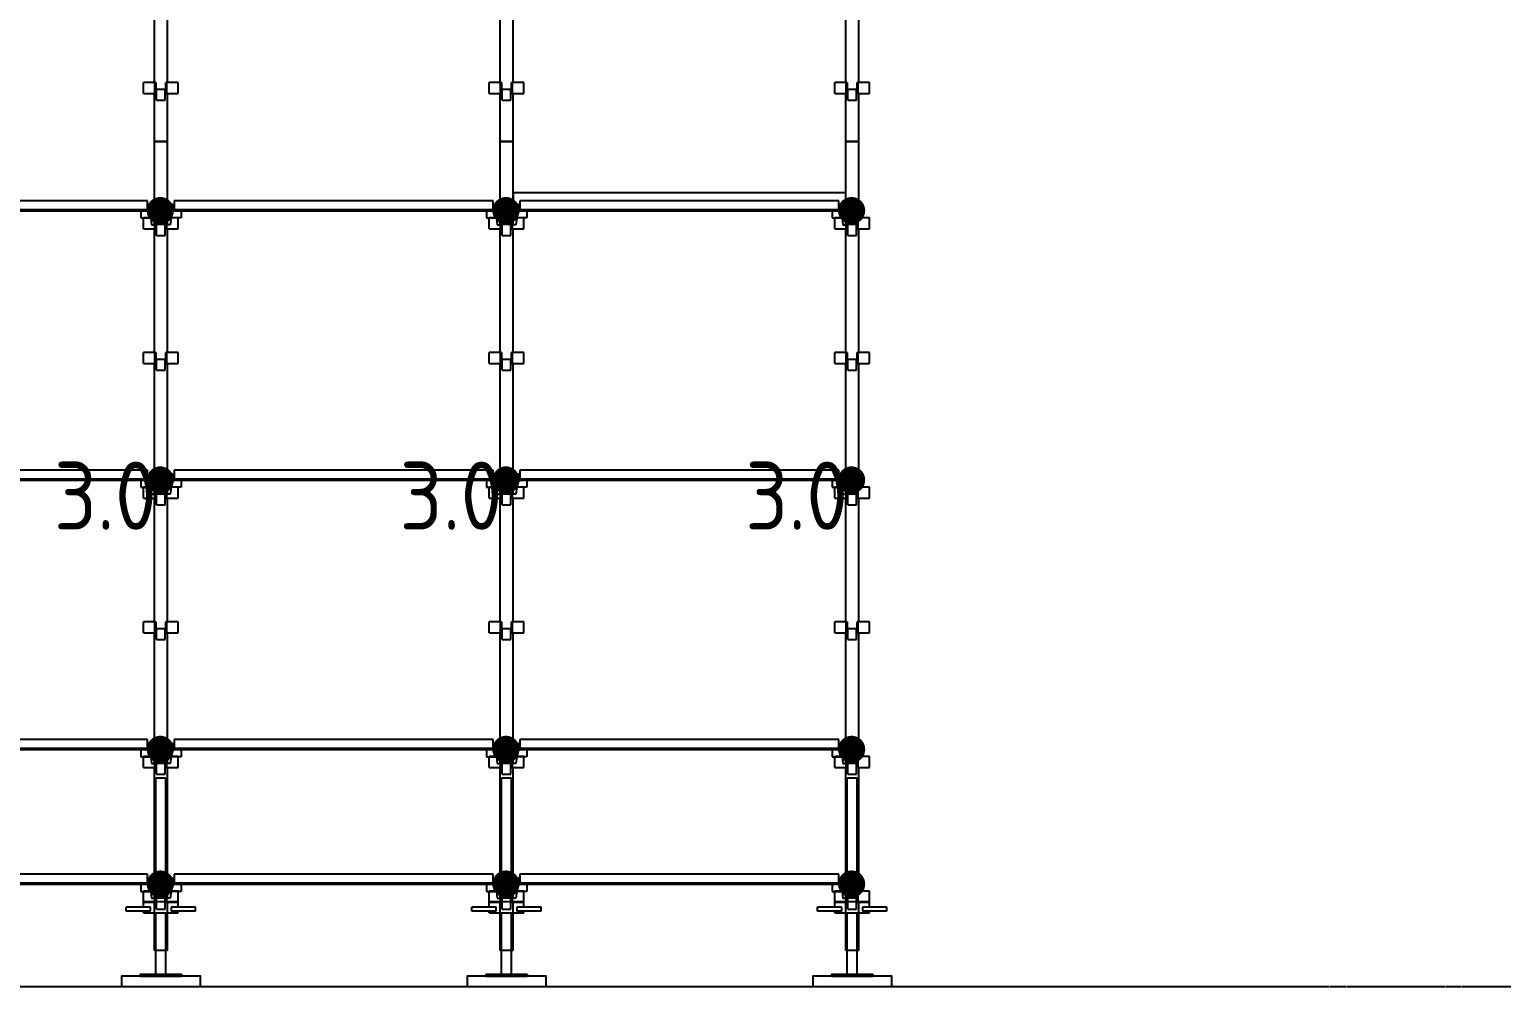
# Model space of a CAD drawing. Header units: millimetres. Extents: x 9116 to 195096, y -114281 to 55636.
# Drawn here: x 126945 to 132354, y -33649 to -30131 of the extents above; entities that cross this region are included whole.
import ezdxf
from ezdxf.enums import TextEntityAlignment as Align

# ---------------------------------------------------------------- set-up
doc = ezdxf.new("R2010")
doc.units = ezdxf.units.MM
doc.linetypes.add('KwikScaf_DASHED', pattern=[3.75, 2.5, -1.25])
doc.layers.get('0').update_dxf_attribs({"linetype": 'CONTINUOUS'})
for name, color, linetype in [('Building', 7, 'CONTINUOUS'), ('Grid Lines', 252, 'CONTINUOUS'), ('Scaffold', 7, 'CONTINUOUS')]:
    doc.layers.add(name, color=color, linetype=linetype)
doc.styles.add('KwikScaf ISO', font='isocp.shx')

# ---------------------------------------------------------------- blocks, each defined once
blk = doc.blocks.new('2D Jack Adjustable Screw')
at = {"color": 0, "extrusion": (1, -1.83691e-16, 2.30446e-16)}
for p, q in [((-35, 151.5), (-20, 151.5)), ((-35, 62.25), (-35, 151.5)), ((-20, 62.25), (-20, 151.5)), ((-265.5, 100), (-273.5, 100)), ((-273.5, 100), (-273.5, -52)), ((-265.5, 100), (-265.5, -52)), ((-40, 87.75), (-35, 87.75)), ((-40, 87.75), (-40, 24)), ((-35, 62.25), (-20, 62.25)), ((-20, 87.75), (0, 87.75)), ((0, 24), (0, 87.75)), ((-265.5, 42.5), (-40, 42.5)), ((-265.5, 5.5), (-40, 5.5)), ((-40, 24), (-40, -39.75)), ((0, 42.5), (454.5, 42.5)), ((0, -39.75), (0, 24)), ((0, 5.5), (454.5, 5.5)), ((454.5, 24), (454.5, 42.5)), ((454.5, 5.5), (454.5, 24)), ((-265.5, -52), (-273.5, -52)), ((-40, -39.75), (-35, -39.75)), ((-20, -14.25), (-35, -14.25)), ((-35, -103.5), (-35, -14.25)), ((-20, -103.5), (-20, -14.25)), ((-20, -39.75), (0, -39.75)), ((-35, -103.5), (-20, -103.5))]:
    blk.add_line(p, q, dxfattribs=at)
blk = doc.blocks.new('1.2m Transom')
at = {"color": 2, "extrusion": (0, 1, -1.83691e-16)}
for p, q in [((64253.2, 14658.9), (64273.2, 14658.9)), ((64253.2, 14583.9), (64253.2, 14658.9)), ((64273.2, 14658.9), (64269.9, 14633.9)), ((65450.2, 14671.9), (64278.2, 14671.9)), ((64278.2, 14671.9), (64278.2, 14638.9)), ((65450.2, 14638.9), (65450.2, 14671.9)), ((65455.2, 14658.9), (65458.5, 14633.9)), ((65475.2, 14658.9), (65455.2, 14658.9)), ((65475.2, 14583.9), (65475.2, 14658.9)), ((64266.5, 14608.9), (64263.2, 14583.9)), ((64303.2, 14608.9), (64266.5, 14608.9)), ((64269.9, 14633.9), (64278.2, 14633.9)), ((65450.2, 14638.9), (64278.2, 14638.9)), ((64278.2, 14638.9), (64278.2, 14633.9)), ((65450.2, 14633.9), (64278.2, 14633.9)), ((64303.2, 14633.9), (64303.2, 14608.9)), ((65425.2, 14633.9), (65425.2, 14608.9)), ((65425.2, 14608.9), (65461.9, 14608.9)), ((65450.2, 14633.9), (65450.2, 14638.9)), ((65458.5, 14633.9), (65450.2, 14633.9)), ((65461.9, 14608.9), (65465.2, 14583.9)), ((64263.2, 14583.9), (64253.2, 14583.9)), ((65465.2, 14583.9), (65475.2, 14583.9))]:
    blk.add_line(p, q, dxfattribs=at)

msp = doc.modelspace()

# ---------------------------------------------------------------- linework, layer by layer
at = {"layer": 'Building'}
msp.add_line((122307.9, -33648.7), (131604.9, -33648.7), dxfattribs=at)
at = {"layer": 'Grid Lines', "color": 252, "linetype": 'KwikScaf_DASHED'}
msp.add_line((115478.6, -33648.7), (139068.9, -33648.7), dxfattribs=at)
at = {"layer": 'Scaffold', "color": 5, "extrusion": (-1, 6.12323e-17, 0)}
for p, q in [((127404.1, -30326.7), (127404.1, -29871.7)), ((127452.1, -30326.7), (127452.1, -29871.7)), ((128674.1, -30326.7), (128674.1, -29871.7)), ((128722.1, -30326.7), (128722.1, -29871.7)), ((129944.1, -30326.7), (129944.1, -29871.7)), ((129992.1, -30326.7), (129992.1, -29871.7)), ((127368.6, -30326.7), (127364.1, -30326.7)), ((127364.1, -30366.7), (127364.1, -30326.7)), ((127406.2, -30326.7), (127368.6, -30326.7)), ((127406.2, -30366.7), (127406.2, -30326.7)), ((127409.9, -30326.7), (127406.2, -30326.7)), ((127409.9, -30326.7), (127409.9, -30366.7)), ((127446.2, -30366.7), (127446.2, -30326.7)), ((127450, -30326.7), (127446.2, -30326.7)), ((127487.6, -30326.7), (127450, -30326.7)), ((127450, -30366.7), (127450, -30326.7)), ((127492.1, -30326.7), (127487.6, -30326.7)), ((127492.1, -30366.7), (127492.1, -30326.7)), ((128638.6, -30326.7), (128634.1, -30326.7)), ((128634.1, -30366.7), (128634.1, -30326.7)), ((128676.2, -30326.7), (128638.6, -30326.7)), ((128676.2, -30366.7), (128676.2, -30326.7)), ((128679.9, -30326.7), (128676.2, -30326.7)), ((128679.9, -30326.7), (128679.9, -30366.7)), ((128716.2, -30366.7), (128716.2, -30326.7)), ((128720, -30326.7), (128716.2, -30326.7)), ((128757.6, -30326.7), (128720, -30326.7)), ((128720, -30366.7), (128720, -30326.7)), ((128762.1, -30326.7), (128757.6, -30326.7)), ((128762.1, -30366.7), (128762.1, -30326.7)), ((129908.6, -30326.7), (129904.1, -30326.7)), ((129904.1, -30366.7), (129904.1, -30326.7)), ((129946.2, -30326.7), (129908.6, -30326.7)), ((129946.2, -30366.7), (129946.2, -30326.7)), ((129949.9, -30326.7), (129946.2, -30326.7)), ((129949.9, -30326.7), (129949.9, -30366.7)), ((129986.2, -30366.7), (129986.2, -30326.7)), ((129990, -30326.7), (129986.2, -30326.7)), ((130027.6, -30326.7), (129990, -30326.7)), ((129990, -30366.7), (129990, -30326.7)), ((130032.1, -30326.7), (130027.6, -30326.7)), ((130032.1, -30366.7), (130032.1, -30326.7)), ((127364.1, -30366.7), (127368.6, -30366.7)), ((127368.6, -30366.7), (127406.2, -30366.7)), ((127404.1, -30543.7), (127404.1, -30366.7)), ((127406.2, -30366.7), (127409.9, -30366.7)), ((127412.4, -30391.7), (127412.4, -30351.7)), ((127422.3, -30351.7), (127412.4, -30351.7)), ((127412.4, -30391.7), (127422.3, -30391.7)), ((127433.9, -30351.7), (127422.3, -30351.7)), ((127422.3, -30391.7), (127433.9, -30391.7)), ((127443.8, -30351.7), (127433.9, -30351.7)), ((127433.9, -30391.7), (127443.8, -30391.7)), ((127443.8, -30391.7), (127443.8, -30351.7)), ((127446.2, -30366.7), (127450, -30366.7)), ((127450, -30366.7), (127487.6, -30366.7)), ((127452.1, -30543.7), (127452.1, -30366.7)), ((127487.6, -30366.7), (127492.1, -30366.7)), ((128634.1, -30366.7), (128638.6, -30366.7)), ((128638.6, -30366.7), (128676.2, -30366.7)), ((128674.1, -30543.7), (128674.1, -30366.7)), ((128676.2, -30366.7), (128679.9, -30366.7)), ((128682.4, -30391.7), (128682.4, -30351.7)), ((128692.3, -30351.7), (128682.4, -30351.7)), ((128682.4, -30391.7), (128692.3, -30391.7)), ((128703.9, -30351.7), (128692.3, -30351.7)), ((128692.3, -30391.7), (128703.9, -30391.7)), ((128713.8, -30351.7), (128703.9, -30351.7)), ((128703.9, -30391.7), (128713.8, -30391.7)), ((128713.8, -30391.7), (128713.8, -30351.7)), ((128716.2, -30366.7), (128720, -30366.7)), ((128720, -30366.7), (128757.6, -30366.7)), ((128722.1, -30543.7), (128722.1, -30366.7)), ((128757.6, -30366.7), (128762.1, -30366.7)), ((129904.1, -30366.7), (129908.6, -30366.7)), ((129908.6, -30366.7), (129946.2, -30366.7)), ((129944.1, -30543.7), (129944.1, -30366.7)), ((129946.2, -30366.7), (129949.9, -30366.7)), ((129952.4, -30391.7), (129952.4, -30351.7)), ((129962.3, -30351.7), (129952.4, -30351.7)), ((129952.4, -30391.7), (129962.3, -30391.7)), ((129973.9, -30351.7), (129962.3, -30351.7)), ((129962.3, -30391.7), (129973.9, -30391.7)), ((129983.8, -30351.7), (129973.9, -30351.7)), ((129973.9, -30391.7), (129983.8, -30391.7)), ((129983.8, -30391.7), (129983.8, -30351.7)), ((129986.2, -30366.7), (129990, -30366.7)), ((129990, -30366.7), (130027.6, -30366.7)), ((129992.1, -30543.7), (129992.1, -30366.7)), ((130027.6, -30366.7), (130032.1, -30366.7)), ((127452.1, -30543.7), (127404.1, -30543.7)), ((127404.1, -30543.7), (127452.1, -30543.7)), ((127404.1, -30823.7), (127404.1, -30543.7)), ((127452.1, -30823.7), (127452.1, -30543.7)), ((128722.1, -30543.7), (128674.1, -30543.7)), ((128674.1, -30543.7), (128722.1, -30543.7)), ((128674.1, -30823.7), (128674.1, -30543.7)), ((128722.1, -30823.7), (128722.1, -30543.7)), ((129992.1, -30543.7), (129944.1, -30543.7)), ((129944.1, -30543.7), (129992.1, -30543.7)), ((129944.1, -30823.7), (129944.1, -30543.7)), ((129992.1, -30823.7), (129992.1, -30543.7)), ((127368.6, -30823.7), (127364.1, -30823.7)), ((127364.1, -30863.7), (127364.1, -30823.7)), ((127406.2, -30823.7), (127368.6, -30823.7)), ((127406.2, -30863.7), (127406.2, -30823.7)), ((127409.9, -30823.7), (127406.2, -30823.7)), ((127409.9, -30823.7), (127409.9, -30863.7)), ((127446.2, -30863.7), (127446.2, -30823.7)), ((127450, -30823.7), (127446.2, -30823.7)), ((127487.6, -30823.7), (127450, -30823.7)), ((127450, -30863.7), (127450, -30823.7)), ((127492.1, -30823.7), (127487.6, -30823.7)), ((127492.1, -30863.7), (127492.1, -30823.7)), ((128638.6, -30823.7), (128634.1, -30823.7)), ((128634.1, -30863.7), (128634.1, -30823.7)), ((128676.2, -30823.7), (128638.6, -30823.7)), ((128676.2, -30863.7), (128676.2, -30823.7)), ((128679.9, -30823.7), (128676.2, -30823.7)), ((128679.9, -30823.7), (128679.9, -30863.7)), ((128716.2, -30863.7), (128716.2, -30823.7)), ((128720, -30823.7), (128716.2, -30823.7)), ((128757.6, -30823.7), (128720, -30823.7)), ((128720, -30863.7), (128720, -30823.7)), ((128762.1, -30823.7), (128757.6, -30823.7)), ((128762.1, -30863.7), (128762.1, -30823.7)), ((129908.6, -30823.7), (129904.1, -30823.7)), ((129904.1, -30863.7), (129904.1, -30823.7)), ((129946.2, -30823.7), (129908.6, -30823.7)), ((129946.2, -30863.7), (129946.2, -30823.7)), ((129949.9, -30823.7), (129946.2, -30823.7)), ((129949.9, -30823.7), (129949.9, -30863.7)), ((129986.2, -30863.7), (129986.2, -30823.7)), ((129990, -30823.7), (129986.2, -30823.7)), ((130027.6, -30823.7), (129990, -30823.7)), ((129990, -30863.7), (129990, -30823.7)), ((130032.1, -30823.7), (130027.6, -30823.7)), ((130032.1, -30863.7), (130032.1, -30823.7)), ((127364.1, -30863.7), (127368.6, -30863.7)), ((127368.6, -30863.7), (127406.2, -30863.7)), ((127404.1, -31318.7), (127404.1, -30863.7)), ((127406.2, -30863.7), (127409.9, -30863.7)), ((127422.3, -30848.7), (127412.4, -30848.7)), ((127412.4, -30888.7), (127412.4, -30848.7)), ((127433.9, -30848.7), (127422.3, -30848.7)), ((127443.8, -30848.7), (127433.9, -30848.7)), ((127443.8, -30888.7), (127443.8, -30848.7)), ((127446.2, -30863.7), (127450, -30863.7)), ((127450, -30863.7), (127487.6, -30863.7)), ((127452.1, -31318.7), (127452.1, -30863.7)), ((127487.6, -30863.7), (127492.1, -30863.7)), ((128634.1, -30863.7), (128638.6, -30863.7)), ((128638.6, -30863.7), (128676.2, -30863.7)), ((128674.1, -31318.7), (128674.1, -30863.7)), ((128676.2, -30863.7), (128679.9, -30863.7)), ((128692.3, -30848.7), (128682.4, -30848.7)), ((128682.4, -30888.7), (128682.4, -30848.7)), ((128703.9, -30848.7), (128692.3, -30848.7)), ((128713.8, -30848.7), (128703.9, -30848.7)), ((128713.8, -30888.7), (128713.8, -30848.7)), ((128716.2, -30863.7), (128720, -30863.7)), ((128720, -30863.7), (128757.6, -30863.7)), ((128722.1, -31318.7), (128722.1, -30863.7)), ((128757.6, -30863.7), (128762.1, -30863.7)), ((129904.1, -30863.7), (129908.6, -30863.7)), ((129908.6, -30863.7), (129946.2, -30863.7)), ((129944.1, -31318.7), (129944.1, -30863.7)), ((129946.2, -30863.7), (129949.9, -30863.7)), ((129962.3, -30848.7), (129952.4, -30848.7)), ((129952.4, -30888.7), (129952.4, -30848.7)), ((129973.9, -30848.7), (129962.3, -30848.7)), ((129983.8, -30848.7), (129973.9, -30848.7)), ((129983.8, -30888.7), (129983.8, -30848.7)), ((129986.2, -30863.7), (129990, -30863.7)), ((129990, -30863.7), (130027.6, -30863.7)), ((129992.1, -31318.7), (129992.1, -30863.7)), ((130027.6, -30863.7), (130032.1, -30863.7)), ((127412.4, -30888.7), (127422.3, -30888.7)), ((127422.3, -30888.7), (127433.9, -30888.7)), ((127433.9, -30888.7), (127443.8, -30888.7)), ((128682.4, -30888.7), (128692.3, -30888.7)), ((128692.3, -30888.7), (128703.9, -30888.7)), ((128703.9, -30888.7), (128713.8, -30888.7)), ((129952.4, -30888.7), (129962.3, -30888.7)), ((129962.3, -30888.7), (129973.9, -30888.7)), ((129973.9, -30888.7), (129983.8, -30888.7)), ((127368.6, -31318.7), (127364.1, -31318.7)), ((127364.1, -31358.7), (127364.1, -31318.7)), ((127364.1, -31358.7), (127368.6, -31358.7)), ((127406.2, -31318.7), (127368.6, -31318.7)), ((127368.6, -31358.7), (127406.2, -31358.7)), ((127404.1, -31813.7), (127404.1, -31358.7)), ((127406.2, -31358.7), (127406.2, -31318.7)), ((127409.9, -31318.7), (127406.2, -31318.7)), ((127406.2, -31358.7), (127409.9, -31358.7)), ((127409.9, -31318.7), (127409.9, -31358.7)), ((127412.4, -31383.7), (127412.4, -31343.7)), ((127422.3, -31343.7), (127412.4, -31343.7)), ((127433.9, -31343.7), (127422.3, -31343.7)), ((127443.8, -31343.7), (127433.9, -31343.7)), ((127443.8, -31383.7), (127443.8, -31343.7)), ((127446.2, -31358.7), (127446.2, -31318.7)), ((127450, -31318.7), (127446.2, -31318.7)), ((127446.2, -31358.7), (127450, -31358.7)), ((127487.6, -31318.7), (127450, -31318.7)), ((127450, -31358.7), (127450, -31318.7)), ((127450, -31358.7), (127487.6, -31358.7)), ((127452.1, -31813.7), (127452.1, -31358.7)), ((127492.1, -31318.7), (127487.6, -31318.7)), ((127487.6, -31358.7), (127492.1, -31358.7)), ((127492.1, -31358.7), (127492.1, -31318.7)), ((128638.6, -31318.7), (128634.1, -31318.7)), ((128634.1, -31358.7), (128634.1, -31318.7)), ((128634.1, -31358.7), (128638.6, -31358.7)), ((128676.2, -31318.7), (128638.6, -31318.7)), ((128638.6, -31358.7), (128676.2, -31358.7)), ((128674.1, -31813.7), (128674.1, -31358.7)), ((128676.2, -31358.7), (128676.2, -31318.7)), ((128679.9, -31318.7), (128676.2, -31318.7)), ((128676.2, -31358.7), (128679.9, -31358.7)), ((128679.9, -31318.7), (128679.9, -31358.7)), ((128682.4, -31383.7), (128682.4, -31343.7)), ((128692.3, -31343.7), (128682.4, -31343.7)), ((128703.9, -31343.7), (128692.3, -31343.7)), ((128713.8, -31343.7), (128703.9, -31343.7)), ((128713.8, -31383.7), (128713.8, -31343.7)), ((128716.2, -31358.7), (128716.2, -31318.7)), ((128720, -31318.7), (128716.2, -31318.7)), ((128716.2, -31358.7), (128720, -31358.7)), ((128757.6, -31318.7), (128720, -31318.7)), ((128720, -31358.7), (128720, -31318.7)), ((128720, -31358.7), (128757.6, -31358.7)), ((128722.1, -31813.7), (128722.1, -31358.7)), ((128762.1, -31318.7), (128757.6, -31318.7)), ((128757.6, -31358.7), (128762.1, -31358.7)), ((128762.1, -31358.7), (128762.1, -31318.7)), ((129908.6, -31318.7), (129904.1, -31318.7)), ((129904.1, -31358.7), (129904.1, -31318.7)), ((129904.1, -31358.7), (129908.6, -31358.7)), ((129946.2, -31318.7), (129908.6, -31318.7)), ((129908.6, -31358.7), (129946.2, -31358.7)), ((129944.1, -31813.7), (129944.1, -31358.7)), ((129946.2, -31358.7), (129946.2, -31318.7)), ((129949.9, -31318.7), (129946.2, -31318.7)), ((129946.2, -31358.7), (129949.9, -31358.7)), ((129949.9, -31318.7), (129949.9, -31358.7)), ((129952.4, -31383.7), (129952.4, -31343.7)), ((129962.3, -31343.7), (129952.4, -31343.7)), ((129973.9, -31343.7), (129962.3, -31343.7)), ((129983.8, -31343.7), (129973.9, -31343.7)), ((129983.8, -31383.7), (129983.8, -31343.7)), ((129986.2, -31358.7), (129986.2, -31318.7)), ((129990, -31318.7), (129986.2, -31318.7)), ((129986.2, -31358.7), (129990, -31358.7)), ((130027.6, -31318.7), (129990, -31318.7)), ((129990, -31358.7), (129990, -31318.7)), ((129990, -31358.7), (130027.6, -31358.7)), ((129992.1, -31813.7), (129992.1, -31358.7)), ((130032.1, -31318.7), (130027.6, -31318.7)), ((130027.6, -31358.7), (130032.1, -31358.7)), ((130032.1, -31358.7), (130032.1, -31318.7)), ((127412.4, -31383.7), (127422.3, -31383.7)), ((127422.3, -31383.7), (127433.9, -31383.7)), ((127433.9, -31383.7), (127443.8, -31383.7)), ((128682.4, -31383.7), (128692.3, -31383.7)), ((128692.3, -31383.7), (128703.9, -31383.7)), ((128703.9, -31383.7), (128713.8, -31383.7)), ((129952.4, -31383.7), (129962.3, -31383.7)), ((129962.3, -31383.7), (129973.9, -31383.7)), ((129973.9, -31383.7), (129983.8, -31383.7)), ((127368.6, -31813.7), (127364.1, -31813.7)), ((127364.1, -31853.7), (127364.1, -31813.7)), ((127364.1, -31853.7), (127368.6, -31853.7)), ((127406.2, -31813.7), (127368.6, -31813.7)), ((127368.6, -31853.7), (127406.2, -31853.7)), ((127404.1, -32308.7), (127404.1, -31853.7)), ((127406.2, -31853.7), (127406.2, -31813.7)), ((127409.9, -31813.7), (127406.2, -31813.7)), ((127406.2, -31853.7), (127409.9, -31853.7)), ((127409.9, -31813.7), (127409.9, -31853.7)), ((127412.4, -31878.7), (127412.4, -31838.7)), ((127422.3, -31838.7), (127412.4, -31838.7)), ((127433.9, -31838.7), (127422.3, -31838.7)), ((127443.8, -31838.7), (127433.9, -31838.7)), ((127443.8, -31878.7), (127443.8, -31838.7)), ((127446.2, -31853.7), (127446.2, -31813.7)), ((127450, -31813.7), (127446.2, -31813.7)), ((127446.2, -31853.7), (127450, -31853.7)), ((127487.6, -31813.7), (127450, -31813.7)), ((127450, -31853.7), (127450, -31813.7)), ((127450, -31853.7), (127487.6, -31853.7)), ((127452.1, -32308.7), (127452.1, -31853.7)), ((127492.1, -31813.7), (127487.6, -31813.7)), ((127487.6, -31853.7), (127492.1, -31853.7)), ((127492.1, -31853.7), (127492.1, -31813.7)), ((128638.6, -31813.7), (128634.1, -31813.7)), ((128634.1, -31853.7), (128634.1, -31813.7)), ((128634.1, -31853.7), (128638.6, -31853.7)), ((128676.2, -31813.7), (128638.6, -31813.7)), ((128638.6, -31853.7), (128676.2, -31853.7)), ((128674.1, -32308.7), (128674.1, -31853.7)), ((128676.2, -31853.7), (128676.2, -31813.7)), ((128679.9, -31813.7), (128676.2, -31813.7)), ((128676.2, -31853.7), (128679.9, -31853.7)), ((128679.9, -31813.7), (128679.9, -31853.7)), ((128682.4, -31878.7), (128682.4, -31838.7)), ((128692.3, -31838.7), (128682.4, -31838.7)), ((128703.9, -31838.7), (128692.3, -31838.7)), ((128713.8, -31838.7), (128703.9, -31838.7)), ((128713.8, -31878.7), (128713.8, -31838.7)), ((128716.2, -31853.7), (128716.2, -31813.7)), ((128720, -31813.7), (128716.2, -31813.7)), ((128716.2, -31853.7), (128720, -31853.7)), ((128757.6, -31813.7), (128720, -31813.7)), ((128720, -31853.7), (128720, -31813.7)), ((128720, -31853.7), (128757.6, -31853.7)), ((128722.1, -32308.7), (128722.1, -31853.7)), ((128762.1, -31813.7), (128757.6, -31813.7)), ((128757.6, -31853.7), (128762.1, -31853.7)), ((128762.1, -31853.7), (128762.1, -31813.7)), ((129908.6, -31813.7), (129904.1, -31813.7)), ((129904.1, -31853.7), (129904.1, -31813.7)), ((129904.1, -31853.7), (129908.6, -31853.7)), ((129946.2, -31813.7), (129908.6, -31813.7)), ((129908.6, -31853.7), (129946.2, -31853.7)), ((129944.1, -32308.7), (129944.1, -31853.7)), ((129946.2, -31853.7), (129946.2, -31813.7)), ((129949.9, -31813.7), (129946.2, -31813.7)), ((129946.2, -31853.7), (129949.9, -31853.7)), ((129949.9, -31813.7), (129949.9, -31853.7)), ((129952.4, -31878.7), (129952.4, -31838.7)), ((129962.3, -31838.7), (129952.4, -31838.7)), ((129973.9, -31838.7), (129962.3, -31838.7)), ((129983.8, -31838.7), (129973.9, -31838.7)), ((129983.8, -31878.7), (129983.8, -31838.7)), ((129986.2, -31853.7), (129986.2, -31813.7)), ((129990, -31813.7), (129986.2, -31813.7)), ((129986.2, -31853.7), (129990, -31853.7)), ((130027.6, -31813.7), (129990, -31813.7)), ((129990, -31853.7), (129990, -31813.7)), ((129990, -31853.7), (130027.6, -31853.7)), ((129992.1, -32308.7), (129992.1, -31853.7)), ((130032.1, -31813.7), (130027.6, -31813.7)), ((130027.6, -31853.7), (130032.1, -31853.7)), ((130032.1, -31853.7), (130032.1, -31813.7)), ((127412.4, -31878.7), (127422.3, -31878.7)), ((127422.3, -31878.7), (127433.9, -31878.7)), ((127433.9, -31878.7), (127443.8, -31878.7)), ((128682.4, -31878.7), (128692.3, -31878.7)), ((128692.3, -31878.7), (128703.9, -31878.7)), ((128703.9, -31878.7), (128713.8, -31878.7)), ((129952.4, -31878.7), (129962.3, -31878.7)), ((129962.3, -31878.7), (129973.9, -31878.7)), ((129973.9, -31878.7), (129983.8, -31878.7)), ((127368.6, -32308.7), (127364.1, -32308.7)), ((127364.1, -32348.7), (127364.1, -32308.7)), ((127406.2, -32308.7), (127368.6, -32308.7)), ((127406.2, -32348.7), (127406.2, -32308.7)), ((127409.9, -32308.7), (127406.2, -32308.7)), ((127409.9, -32308.7), (127409.9, -32348.7)), ((127412.4, -32373.7), (127412.4, -32333.7)), ((127422.3, -32333.7), (127412.4, -32333.7)), ((127433.9, -32333.7), (127422.3, -32333.7)), ((127443.8, -32333.7), (127433.9, -32333.7)), ((127443.8, -32373.7), (127443.8, -32333.7)), ((127446.2, -32348.7), (127446.2, -32308.7)), ((127450, -32308.7), (127446.2, -32308.7)), ((127487.6, -32308.7), (127450, -32308.7)), ((127450, -32348.7), (127450, -32308.7)), ((127492.1, -32308.7), (127487.6, -32308.7)), ((127492.1, -32348.7), (127492.1, -32308.7)), ((128638.6, -32308.7), (128634.1, -32308.7)), ((128634.1, -32348.7), (128634.1, -32308.7)), ((128676.2, -32308.7), (128638.6, -32308.7)), ((128676.2, -32348.7), (128676.2, -32308.7)), ((128679.9, -32308.7), (128676.2, -32308.7)), ((128679.9, -32308.7), (128679.9, -32348.7)), ((128682.4, -32373.7), (128682.4, -32333.7)), ((128692.3, -32333.7), (128682.4, -32333.7)), ((128703.9, -32333.7), (128692.3, -32333.7)), ((128713.8, -32333.7), (128703.9, -32333.7)), ((128713.8, -32373.7), (128713.8, -32333.7)), ((128716.2, -32348.7), (128716.2, -32308.7)), ((128720, -32308.7), (128716.2, -32308.7)), ((128757.6, -32308.7), (128720, -32308.7)), ((128720, -32348.7), (128720, -32308.7)), ((128762.1, -32308.7), (128757.6, -32308.7)), ((128762.1, -32348.7), (128762.1, -32308.7)), ((129908.6, -32308.7), (129904.1, -32308.7)), ((129904.1, -32348.7), (129904.1, -32308.7)), ((129946.2, -32308.7), (129908.6, -32308.7)), ((129946.2, -32348.7), (129946.2, -32308.7)), ((129949.9, -32308.7), (129946.2, -32308.7)), ((129949.9, -32308.7), (129949.9, -32348.7)), ((129952.4, -32373.7), (129952.4, -32333.7)), ((129962.3, -32333.7), (129952.4, -32333.7)), ((129973.9, -32333.7), (129962.3, -32333.7)), ((129983.8, -32333.7), (129973.9, -32333.7)), ((129983.8, -32373.7), (129983.8, -32333.7)), ((129986.2, -32348.7), (129986.2, -32308.7)), ((129990, -32308.7), (129986.2, -32308.7)), ((130027.6, -32308.7), (129990, -32308.7)), ((129990, -32348.7), (129990, -32308.7)), ((130032.1, -32308.7), (130027.6, -32308.7)), ((130032.1, -32348.7), (130032.1, -32308.7)), ((127364.1, -32348.7), (127368.6, -32348.7)), ((127368.6, -32348.7), (127406.2, -32348.7)), ((127404.1, -32803.7), (127404.1, -32348.7)), ((127406.2, -32348.7), (127409.9, -32348.7)), ((127412.4, -32373.7), (127422.3, -32373.7)), ((127422.3, -32373.7), (127433.9, -32373.7)), ((127433.9, -32373.7), (127443.8, -32373.7)), ((127446.2, -32348.7), (127450, -32348.7)), ((127450, -32348.7), (127487.6, -32348.7)), ((127452.1, -32803.7), (127452.1, -32348.7)), ((127487.6, -32348.7), (127492.1, -32348.7)), ((128634.1, -32348.7), (128638.6, -32348.7)), ((128638.6, -32348.7), (128676.2, -32348.7)), ((128674.1, -32803.7), (128674.1, -32348.7)), ((128676.2, -32348.7), (128679.9, -32348.7)), ((128682.4, -32373.7), (128692.3, -32373.7)), ((128692.3, -32373.7), (128703.9, -32373.7)), ((128703.9, -32373.7), (128713.8, -32373.7)), ((128716.2, -32348.7), (128720, -32348.7)), ((128720, -32348.7), (128757.6, -32348.7)), ((128722.1, -32803.7), (128722.1, -32348.7)), ((128757.6, -32348.7), (128762.1, -32348.7)), ((129904.1, -32348.7), (129908.6, -32348.7)), ((129908.6, -32348.7), (129946.2, -32348.7)), ((129944.1, -32803.7), (129944.1, -32348.7)), ((129946.2, -32348.7), (129949.9, -32348.7)), ((129952.4, -32373.7), (129962.3, -32373.7)), ((129962.3, -32373.7), (129973.9, -32373.7)), ((129973.9, -32373.7), (129983.8, -32373.7)), ((129986.2, -32348.7), (129990, -32348.7)), ((129990, -32348.7), (130027.6, -32348.7)), ((129992.1, -32803.7), (129992.1, -32348.7)), ((130027.6, -32348.7), (130032.1, -32348.7)), ((127368.6, -32803.7), (127364.1, -32803.7)), ((127364.1, -32843.7), (127364.1, -32803.7)), ((127406.2, -32803.7), (127368.6, -32803.7)), ((127406.2, -32843.7), (127406.2, -32803.7)), ((127409.9, -32803.7), (127406.2, -32803.7)), ((127409.9, -32803.7), (127409.9, -32843.7)), ((127422.3, -32828.7), (127412.4, -32828.7)), ((127412.4, -32868.7), (127412.4, -32828.7)), ((127433.9, -32828.7), (127422.3, -32828.7)), ((127443.8, -32828.7), (127433.9, -32828.7)), ((127443.8, -32868.7), (127443.8, -32828.7)), ((127446.2, -32843.7), (127446.2, -32803.7)), ((127450, -32803.7), (127446.2, -32803.7)), ((127487.6, -32803.7), (127450, -32803.7)), ((127450, -32843.7), (127450, -32803.7)), ((127492.1, -32803.7), (127487.6, -32803.7)), ((127492.1, -32843.7), (127492.1, -32803.7)), ((128638.6, -32803.7), (128634.1, -32803.7)), ((128634.1, -32843.7), (128634.1, -32803.7)), ((128676.2, -32803.7), (128638.6, -32803.7)), ((128676.2, -32843.7), (128676.2, -32803.7)), ((128679.9, -32803.7), (128676.2, -32803.7)), ((128679.9, -32803.7), (128679.9, -32843.7)), ((128692.3, -32828.7), (128682.4, -32828.7)), ((128682.4, -32868.7), (128682.4, -32828.7)), ((128703.9, -32828.7), (128692.3, -32828.7)), ((128713.8, -32828.7), (128703.9, -32828.7)), ((128713.8, -32868.7), (128713.8, -32828.7)), ((128716.2, -32843.7), (128716.2, -32803.7)), ((128720, -32803.7), (128716.2, -32803.7)), ((128757.6, -32803.7), (128720, -32803.7)), ((128720, -32843.7), (128720, -32803.7)), ((128762.1, -32803.7), (128757.6, -32803.7)), ((128762.1, -32843.7), (128762.1, -32803.7)), ((129908.6, -32803.7), (129904.1, -32803.7)), ((129904.1, -32843.7), (129904.1, -32803.7)), ((129946.2, -32803.7), (129908.6, -32803.7)), ((129946.2, -32843.7), (129946.2, -32803.7)), ((129949.9, -32803.7), (129946.2, -32803.7)), ((129949.9, -32803.7), (129949.9, -32843.7)), ((129962.3, -32828.7), (129952.4, -32828.7)), ((129952.4, -32868.7), (129952.4, -32828.7)), ((129973.9, -32828.7), (129962.3, -32828.7)), ((129983.8, -32828.7), (129973.9, -32828.7)), ((129983.8, -32868.7), (129983.8, -32828.7)), ((129986.2, -32843.7), (129986.2, -32803.7)), ((129990, -32803.7), (129986.2, -32803.7)), ((130027.6, -32803.7), (129990, -32803.7)), ((129990, -32843.7), (129990, -32803.7)), ((130032.1, -32803.7), (130027.6, -32803.7)), ((130032.1, -32843.7), (130032.1, -32803.7)), ((127364.1, -32843.7), (127368.6, -32843.7)), ((127368.6, -32843.7), (127406.2, -32843.7)), ((127404.1, -33298.7), (127404.1, -32843.7)), ((127406.2, -32843.7), (127409.9, -32843.7)), ((127412.4, -32868.7), (127422.3, -32868.7)), ((127422.3, -32868.7), (127433.9, -32868.7)), ((127433.9, -32868.7), (127443.8, -32868.7)), ((127446.2, -32843.7), (127450, -32843.7)), ((127450, -32843.7), (127487.6, -32843.7)), ((127452.1, -33298.7), (127452.1, -32843.7)), ((127487.6, -32843.7), (127492.1, -32843.7)), ((128634.1, -32843.7), (128638.6, -32843.7)), ((128638.6, -32843.7), (128676.2, -32843.7)), ((128674.1, -33298.7), (128674.1, -32843.7)), ((128676.2, -32843.7), (128679.9, -32843.7)), ((128682.4, -32868.7), (128692.3, -32868.7)), ((128692.3, -32868.7), (128703.9, -32868.7)), ((128703.9, -32868.7), (128713.8, -32868.7)), ((128716.2, -32843.7), (128720, -32843.7)), ((128720, -32843.7), (128757.6, -32843.7)), ((128722.1, -33298.7), (128722.1, -32843.7)), ((128757.6, -32843.7), (128762.1, -32843.7)), ((129904.1, -32843.7), (129908.6, -32843.7)), ((129908.6, -32843.7), (129946.2, -32843.7)), ((129944.1, -33298.7), (129944.1, -32843.7)), ((129946.2, -32843.7), (129949.9, -32843.7)), ((129952.4, -32868.7), (129962.3, -32868.7)), ((129962.3, -32868.7), (129973.9, -32868.7)), ((129973.9, -32868.7), (129983.8, -32868.7)), ((129986.2, -32843.7), (129990, -32843.7)), ((129990, -32843.7), (130027.6, -32843.7)), ((129992.1, -33298.7), (129992.1, -32843.7)), ((130027.6, -32843.7), (130032.1, -32843.7)), ((127368.6, -33298.7), (127364.1, -33298.7)), ((127364.1, -33338.7), (127364.1, -33298.7)), ((127406.2, -33298.7), (127368.6, -33298.7)), ((127406.2, -33338.7), (127406.2, -33298.7)), ((127409.9, -33298.7), (127406.2, -33298.7)), ((127409.9, -33298.7), (127409.9, -33338.7)), ((127446.2, -33338.7), (127446.2, -33298.7)), ((127450, -33298.7), (127446.2, -33298.7)), ((127487.6, -33298.7), (127450, -33298.7)), ((127450, -33338.7), (127450, -33298.7)), ((127492.1, -33298.7), (127487.6, -33298.7)), ((127492.1, -33338.7), (127492.1, -33298.7)), ((128638.6, -33298.7), (128634.1, -33298.7)), ((128634.1, -33338.7), (128634.1, -33298.7)), ((128676.2, -33298.7), (128638.6, -33298.7)), ((128676.2, -33338.7), (128676.2, -33298.7)), ((128679.9, -33298.7), (128676.2, -33298.7)), ((128679.9, -33298.7), (128679.9, -33338.7)), ((128716.2, -33338.7), (128716.2, -33298.7)), ((128720, -33298.7), (128716.2, -33298.7)), ((128757.6, -33298.7), (128720, -33298.7)), ((128720, -33338.7), (128720, -33298.7)), ((128762.1, -33298.7), (128757.6, -33298.7)), ((128762.1, -33338.7), (128762.1, -33298.7)), ((129908.6, -33298.7), (129904.1, -33298.7)), ((129904.1, -33338.7), (129904.1, -33298.7)), ((129946.2, -33298.7), (129908.6, -33298.7)), ((129946.2, -33338.7), (129946.2, -33298.7)), ((129949.9, -33298.7), (129946.2, -33298.7)), ((129949.9, -33298.7), (129949.9, -33338.7)), ((129986.2, -33338.7), (129986.2, -33298.7)), ((129990, -33298.7), (129986.2, -33298.7)), ((130027.6, -33298.7), (129990, -33298.7)), ((129990, -33338.7), (129990, -33298.7)), ((130032.1, -33298.7), (130027.6, -33298.7)), ((130032.1, -33338.7), (130032.1, -33298.7)), ((127364.1, -33338.7), (127368.6, -33338.7)), ((127368.6, -33338.7), (127406.2, -33338.7)), ((127404.1, -33515.7), (127404.1, -33338.7)), ((127406.2, -33338.7), (127409.9, -33338.7)), ((127412.4, -33363.7), (127412.4, -33323.7)), ((127422.3, -33323.7), (127412.4, -33323.7)), ((127412.4, -33363.7), (127422.3, -33363.7)), ((127433.9, -33323.7), (127422.3, -33323.7)), ((127422.3, -33363.7), (127433.9, -33363.7)), ((127443.8, -33323.7), (127433.9, -33323.7)), ((127433.9, -33363.7), (127443.8, -33363.7)), ((127443.8, -33363.7), (127443.8, -33323.7)), ((127446.2, -33338.7), (127450, -33338.7)), ((127450, -33338.7), (127487.6, -33338.7)), ((127452.1, -33515.7), (127452.1, -33338.7)), ((127487.6, -33338.7), (127492.1, -33338.7)), ((128634.1, -33338.7), (128638.6, -33338.7)), ((128638.6, -33338.7), (128676.2, -33338.7)), ((128674.1, -33515.7), (128674.1, -33338.7)), ((128676.2, -33338.7), (128679.9, -33338.7)), ((128682.4, -33363.7), (128682.4, -33323.7)), ((128692.3, -33323.7), (128682.4, -33323.7)), ((128682.4, -33363.7), (128692.3, -33363.7)), ((128703.9, -33323.7), (128692.3, -33323.7)), ((128692.3, -33363.7), (128703.9, -33363.7)), ((128713.8, -33323.7), (128703.9, -33323.7)), ((128703.9, -33363.7), (128713.8, -33363.7)), ((128713.8, -33363.7), (128713.8, -33323.7)), ((128716.2, -33338.7), (128720, -33338.7)), ((128720, -33338.7), (128757.6, -33338.7)), ((128722.1, -33515.7), (128722.1, -33338.7)), ((128757.6, -33338.7), (128762.1, -33338.7)), ((129904.1, -33338.7), (129908.6, -33338.7)), ((129908.6, -33338.7), (129946.2, -33338.7)), ((129944.1, -33515.7), (129944.1, -33338.7)), ((129946.2, -33338.7), (129949.9, -33338.7)), ((129952.4, -33363.7), (129952.4, -33323.7)), ((129962.3, -33323.7), (129952.4, -33323.7)), ((129952.4, -33363.7), (129962.3, -33363.7)), ((129973.9, -33323.7), (129962.3, -33323.7)), ((129962.3, -33363.7), (129973.9, -33363.7)), ((129983.8, -33323.7), (129973.9, -33323.7)), ((129973.9, -33363.7), (129983.8, -33363.7)), ((129983.8, -33363.7), (129983.8, -33323.7)), ((129986.2, -33338.7), (129990, -33338.7)), ((129990, -33338.7), (130027.6, -33338.7)), ((129992.1, -33515.7), (129992.1, -33338.7)), ((130027.6, -33338.7), (130032.1, -33338.7)), ((127452.1, -33515.7), (127404.1, -33515.7)), ((128722.1, -33515.7), (128674.1, -33515.7)), ((129992.1, -33515.7), (129944.1, -33515.7))]:
    msp.add_line(p, q, dxfattribs=at)
at = {"layer": 'Scaffold', "color": 40, "const_width": 50}
for points in [[(127400.8, -30797, 1), (127450.8, -30797, 1)], [(128670.8, -30797, 1), (128720.8, -30797, 1)], [(129940.8, -30797, 1), (129990.8, -30797, 1)], [(127400.8, -31787, 1), (127450.8, -31787, 1)], [(128670.8, -31787, 1), (128720.8, -31787, 1)], [(129940.8, -31787, 1), (129990.8, -31787, 1)], [(127400.8, -32777, 1), (127450.8, -32777, 1)], [(128670.8, -32777, 1), (128720.8, -32777, 1)], [(129940.8, -32777, 1), (129990.8, -32777, 1)], [(127400.8, -33272, 1), (127450.8, -33272, 1)], [(128670.8, -33272, 1), (128720.8, -33272, 1)], [(129940.8, -33272, 1), (129990.8, -33272, 1)]]:
    msp.add_lwpolyline(points, format="xyb", close=True, dxfattribs=at)
at = {"layer": 'Scaffold', "color": 20}
msp.add_lwpolyline([(128722.1, -30796), (129944.1, -30796), (129944.1, -30732), (128722.1, -30732)], close=True, dxfattribs=at)
at = {"layer": 'Scaffold', "color": 200}
for points in [[(127283.1, -33648.7), (127573.1, -33648.7), (127573.1, -33610.7), (127283.1, -33610.7)], [(128553.1, -33648.7), (128843.1, -33648.7), (128843.1, -33610.7), (128553.1, -33610.7)], [(129823.1, -33648.7), (130113.1, -33648.7), (130113.1, -33610.7), (129823.1, -33610.7)]]:
    msp.add_lwpolyline(points, close=True, dxfattribs=at)

# ---------------------------------------------------------------- block references
at = {"layer": 'Scaffold'}
for p in [(61928.9, -45432.9), (63198.9, -45432.9), (64468.9, -45432.9), (61928.9, -46422.9), (63198.9, -46422.9), (64468.9, -46422.9), (61928.9, -47412.9), (63198.9, -47412.9), (64468.9, -47412.9), (61928.9, -47907.9), (63198.9, -47907.9), (64468.9, -47907.9)]:
    msp.add_blockref('1.2m Transom', p, dxfattribs=at)
at = {"layer": 'Scaffold', "color": 190, "rotation": 90}
for p in [(127452.1, -33337.2), (128722.1, -33337.2), (129992.1, -33337.2)]:
    msp.add_blockref('2D Jack Adjustable Screw', p, dxfattribs=at)

# ---------------------------------------------------------------- texts
at = {"layer": 'Scaffold', "color": 7, "style": 'KwikScaf ISO'}
for p in [(126749.1, -31844.7), (128019.1, -31844.7), (129289.1, -31844.7)]:
    msp.add_text('  3.0  ', height=250, dxfattribs=at).set_placement(p, align=Align.MIDDLE_LEFT)

doc.saveas('drawing.dxf')
